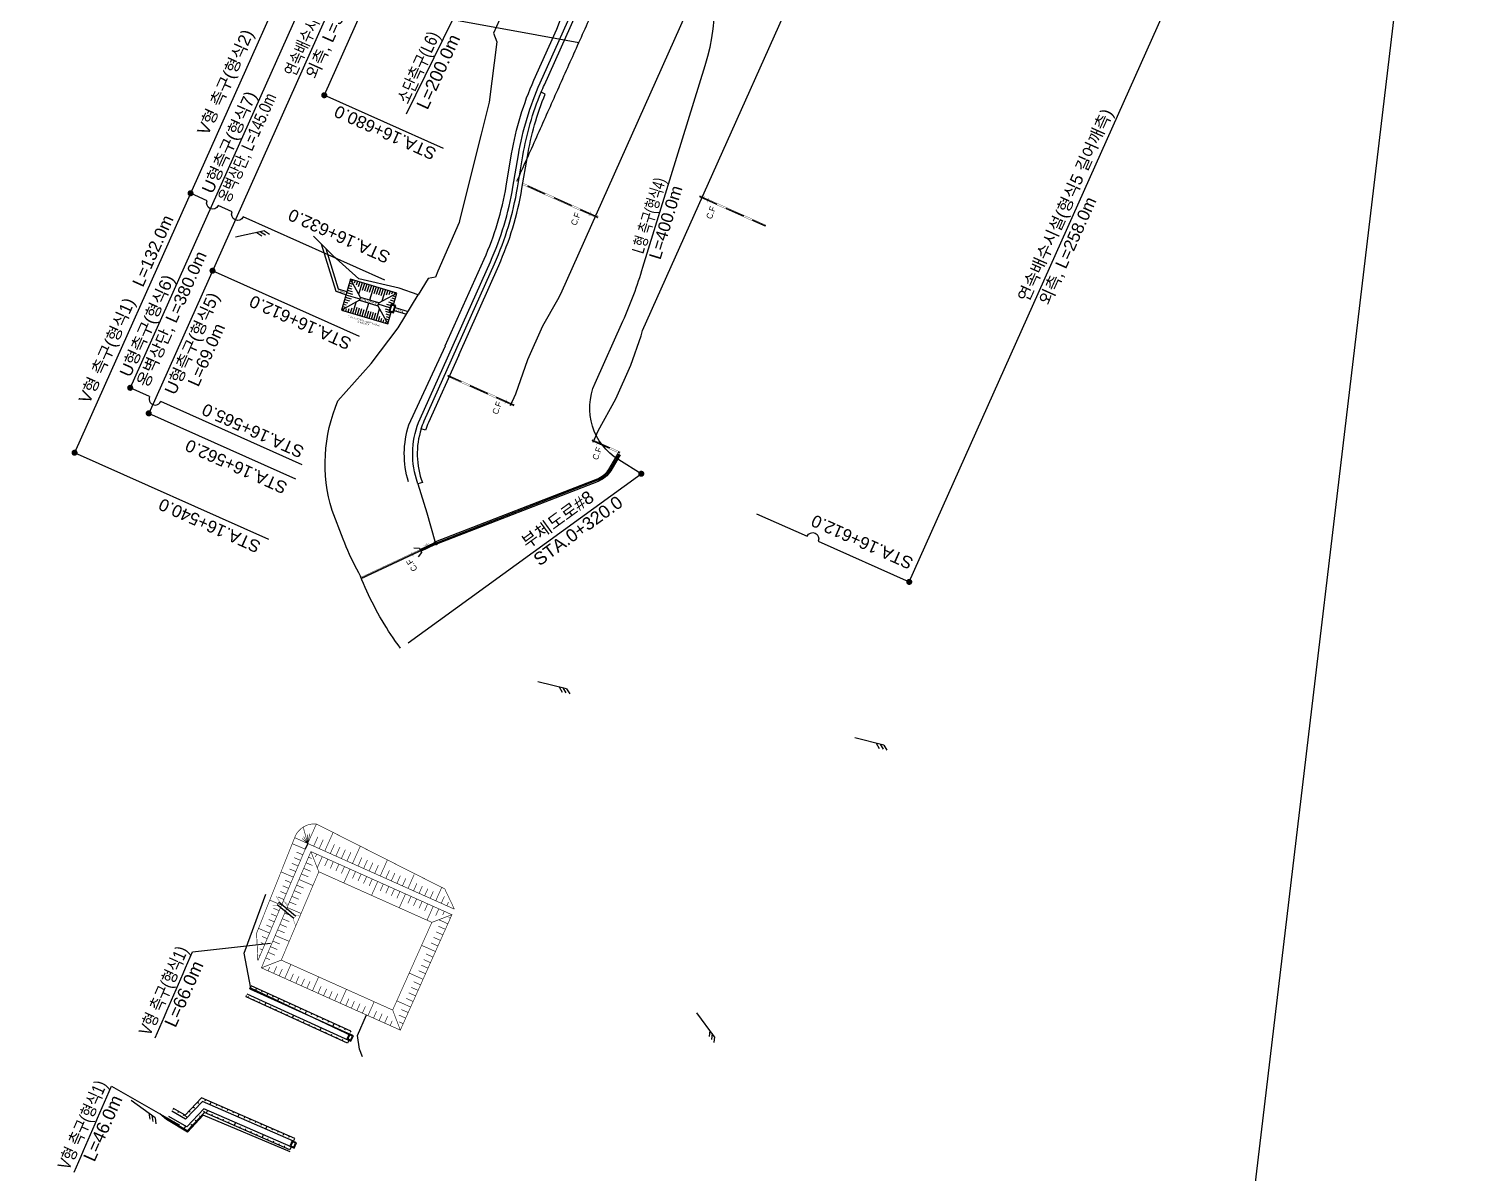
# Model space of a CAD drawing. Header units: millimetres. Extents: x 219390 to 221240, y 444648 to 450301.
# Drawn here: x 220762.2 to 221240.3, y 449532 to 449908.4 of the extents above; entities that cross this region are included whole.
import ezdxf
from ezdxf.enums import TextEntityAlignment as Align

# ---------------------------------------------------------------- set-up
doc = ezdxf.new("R2010")
doc.units = ezdxf.units.MM
for name, pattern in [('CENTER', [50.8, 31.75, -6.35, 6.35, -6.35]), ('CONT', [0]), ('HIDDEN', [9.525, 6.35, -3.175])]:
    doc.linetypes.add(name, pattern=pattern)
for name, color, linetype in [('##배수계획', 5, 'Continuous'), ('##배수계획_부체도로집수정(D600)', 3, 'Continuous'), ('0.CC-DIMT 부체도로', 4, 'Continuous'), ('0.CC_DIML 부체도로', 1, 'Continuous'), ('[도면]U형 V형 측구', 4, 'Continuous'), ('[도면]노면측구', 5, 'Continuous'), ('[도면]배수구조물도수로+방수거+집수거', 30, 'Continuous'), ('[도면]선배수집수정', 4, 'Continuous'), ('[도면]소단측구', 5, 'Continuous'), ('[도면]연속배수시설', 152, 'Continuous'), ('[도면]종배수관', 30, 'Continuous'), ('CC-DIML_본선', 1, 'CONT'), ('CC-DIMT_본선', 3, 'CONT'), ('CD-DRAN-PIPC', 4, 'Continuous'), ('CD-DRAN-WALL', 4, 'Continuous'), ('CD-MISC-초기우수처리시설', 84, 'Continuous'), ('cen', 1, 'Continuous'), ('CZ-LINE', 3, 'Continuous'), ('저류지', 84, 'Continuous'), ('제목', 7, 'Continuous')]:
    doc.layers.add(name, color=color, linetype=linetype)
doc.styles.add('Han_Romanstyle', font='Dotum.TTF')
doc.styles.get("Standard").update_dxf_attribs({"font": 'arial.ttf'})
doc.styles.add('돋움', font='Dotum.TTF')
doc.linetypes.add('E-WFLOW04', pattern='A,1.5,[32,kscals.shx,S=0.1,R=0,X=0,Y=0],0', length=1.5)
doc.linetypes.add('H-DICHL04', pattern='A,0.9,0,[32,KSCALS.SHX,S=0.1,R=0,X=0,Y=0],-0.333333,0,["L4",Standard,S=0.2,R=0,X=0,Y=-0.1],-0.416667', length=1.65)
doc.linetypes.add('H-DICHL06', pattern='A,0.9,[32,kscals.shx,S=0.1,R=0,X=0,Y=0],-0.333333,["L6",Standard,S=0.2,R=0,X=0,Y=-0.1],-0.416667', length=1.65)
doc.linetypes.add('H-DICHS05', pattern='A,0.9,[32,kosdic.shx,S=0.1,R=0,X=0,Y=0],-0.35,["S5",Standard,S=0.2,R=0,X=0,Y=-0.1],-0.441746', length=1)
doc.linetypes.add('H-DICHU05R', pattern='A,0.9,[32,kscals.shx,S=0.1,R=0,X=0,Y=0],-0.666667,["U5",Standard,S=0.2,R=180,X=0,Y=0.1],-0.083333', length=1.65)
doc.linetypes.add('H-DICHU06', pattern='A,0.9,[32,kscals.shx,S=0.1,R=0,X=0,Y=0],-0.333333,["U6",Standard,S=0.2,R=0,X=0,Y=-0.1],-0.416667', length=1.65)
doc.linetypes.add('H-DICHU06R', pattern='A,0.9,[32,kscals.shx,S=0.1,R=0,X=0,Y=0],-0.666667,["U6",Standard,S=0.2,R=180,X=0,Y=0.1],-0.083333', length=1.65)
doc.linetypes.add('H-DICHU07', pattern='A,0.9,[32,kscals.shx,S=0.1,R=0,X=0,Y=0],-0.333333,["U7",Standard,S=0.2,R=0,X=0,Y=-0.1],-0.416667', length=1.65)
doc.linetypes.add('H-DICHV01', pattern='A,0.9,[32,kscals.shx,S=0.1,R=360,X=0,Y=0],-0.333333,["V1",Standard,S=0.2,R=360,X=0,Y=-0.1],-0.416667', length=1.65)
doc.linetypes.add('H-DICHV02', pattern='A,0.9,[32,kscals.shx,S=0.1,R=0,X=0,Y=0],-0.3,["V2",Standard,S=0.2,R=0,X=0,Y=-0.1],-0.45', length=1.65)
doc.linetypes.add('H-DICHV02R', pattern='A,0.9,0,[32,KSCALS.SHX,S=0.1,R=360,X=0,Y=0],-0.7,0,["V2",Standard,S=0.2,R=180,X=0,Y=0.1],-0.05', length=1.65)

# ---------------------------------------------------------------- blocks, each defined once
blk = doc.blocks.new('A$C31C57068')
at = {"layer": '[도면]소단측구', "color": 4, "ltscale": 8}
blk.add_line((-0.661, -0.16), (0.813, 0.254), dxfattribs=at)
at = {"layer": '[도면]소단측구', "color": 4, "ltscale": 8, "flags": 128}
for points in [[(-0.469, -0.106), (-0.735, 0.044)], [(-0.276, -0.051), (-0.542, 0.098)], [(-0.661, -0.16), (-0.927, -0.01)]]:
    blk.add_lwpolyline(points, dxfattribs=at)
at = {"layer": '[도면]소단측구', "color": 4, "ltscale": 8}
blk.add_solid([(0.813, 0.254), (0.12, 0.06), (0.071, 0.233), (0.813, 0.254)], dxfattribs=at)
blk = doc.blocks.new('A$C4E153952')
at = {"layer": 'CD-DRAN-PIPC', "color": 5, "ltscale": 5, "elevation": -402}
for points in [[(-16.03, -4.26), (-21.59, 0.37)], [(-16.67, -5.03), (-22.09, -0.52)]]:
    blk.add_lwpolyline(points, dxfattribs=at)
at = {"layer": 'CD-DRAN-WALL', "color": 5, "ltscale": 5, "const_width": 0.1, "elevation": -402}
for points in [[(-23.62, -0.72), (-22.19, -0.7), (-21.44, 0.65), (-22.44, 2.3)], [(-15.92, -7.71), (-16.84, -5.24), (-15.85, -4.05), (-14.42, -4.3)]]:
    blk.add_lwpolyline(points, dxfattribs=at)
at = {"layer": '저류지'}
blk.add_line((-12.07, 19.63), (-12.89, 17.8), dxfattribs=at)
at = {"layer": '저류지', "const_width": 0.2, "flags": 128}
blk.add_lwpolyline([(-9.21, 26.04, 0.341232), (-16.36, 21.55)], format="xyb", dxfattribs=at)
for points in [[(-12.07, 19.63), (-13.55, 25.01)], [(-12.07, 19.63), (-9.21, 26.04)], [(36.19, -1.99), (33, 4.68), (-9.21, 26.04)], [(-12.07, 19.63), (-28.47, -18.96)], [(-17.15, 19.57), (-12.87, 17.75)], [(-12.07, 19.63), (-16.36, 21.55)], [(-12.07, 19.63), (-13.88, 21.27)], [(-12.07, 19.63), (-13.4, 21.85)], [(-12.07, 19.63), (-12.13, 22.65)], [(-12.07, 19.63), (-11.4, 22.82)], [(36.19, -1.99), (-12.07, 19.63)], [(-10.11, 18.75), (-8.76, 21.78)], [(-8.29, 17.94), (-6.95, 20.92)], [(-6.46, 17.12), (-3.71, 23.25)], [(-4.64, 16.3), (-3.28, 19.33)], [(-12.96, 17.54), (-28.47, -18.96)], [(-16.53, 14.96), (-14.43, 14.07)], [(-15.75, 16.81), (-13.65, 15.91)], [(-11.81, 15.13), (-10.73, 14.67)], [(-8.42, 10.32), (-11.03, 16.97)], [(-9.11, 16.11), (-9.54, 15.14)], [(-7.28, 15.29), (-8.93, 11.61)], [(-8.29, 17.94), (-7.85, 18.91)], [(-5.45, 14.47), (-6.48, 12.19)], [(-2.81, 15.48), (-1.47, 18.47)], [(-0.99, 14.66), (0.33, 17.61)], [(0.84, 13.85), (2.14, 16.76)], [(2.66, 13.03), (5.22, 18.73)], [(4.49, 12.21), (5.76, 15.04)], [(-20.85, 10.28), (-16.78, 8.55)], [(-18.05, 11.26), (-16, 10.39)], [(-17.29, 13.11), (-15.22, 12.23)], [(-14.16, 9.61), (-11.86, 8.63)], [(-13.38, 11.45), (-11.08, 10.47)], [(-12.59, 13.29), (-10.5, 12.4)], [(-3.63, 13.66), (-4.65, 11.38)], [(-1.8, 12.84), (-2.83, 10.56)], [(0.02, 12.02), (-1, 9.74)], [(1.85, 11.2), (-0.2, 6.64)], [(3.67, 10.39), (2.65, 8.1)], [(5.5, 9.57), (4.47, 7.29)], [(6.31, 11.39), (7.57, 14.19)], [(8.14, 10.58), (9.37, 13.33)], [(9.96, 9.76), (11.18, 12.47)], [(11.79, 8.94), (14.15, 14.22)], [(13.62, 8.12), (14.8, 10.76)], [(15.44, 7.31), (16.6, 9.9)], [(-20.34, 5.72), (-18.35, 4.87)], [(-20.34, 5.72), (-18.35, 4.87)], [(-19.58, 7.57), (-17.56, 6.71)], [(-15.72, 5.93), (-13.42, 4.95)], [(-14.94, 7.77), (-10.34, 5.81)], [(7.32, 8.75), (6.3, 6.47)], [(9.15, 7.93), (8.13, 5.65)], [(10.97, 7.12), (8.93, 2.55)], [(12.8, 6.3), (11.78, 4.02)], [(14.62, 5.48), (13.6, 3.2)], [(17.27, 6.49), (18.41, 9.04)], [(19.09, 5.67), (20.22, 8.19)], [(20.92, 4.85), (22.96, 9.42)], [(22.74, 4.04), (23.83, 6.47)], [(24.57, 3.22), (25.64, 5.62)], [(26.39, 2.4), (27.45, 4.76)], [(30.04, 0.76), (32.09, 5.33)], [(-24.55, 0.99), (-20.69, -0.65)], [(-21.86, 2.02), (-19.91, 1.19)], [(-21.1, 3.87), (-19.13, 3.03)], [(-18.07, 0.41), (-15.77, -0.57)], [(-17.29, 2.25), (-14.99, 1.27)], [(-16.51, 4.09), (-14.2, 3.11)], [(16.45, 4.66), (15.43, 2.38)], [(18.27, 3.85), (17.25, 1.56)], [(20.1, 3.03), (18.05, -1.54)], [(21.92, 2.21), (20.9, -0.07)], [(23.75, 1.39), (22.73, -0.89)], [(25.57, 0.57), (24.55, -1.71)], [(28.22, 1.58), (29.24, 3.86)], [(31.87, -0.05), (32.89, 2.23)], [(33.69, -0.87), (34.25, 0.37)], [(-24.14, -3.53), (-22.26, -4.33)], [(-23.38, -1.68), (-21.47, -2.49)], [(-19.63, -3.28), (-17.33, -4.25)], [(-18.85, -1.43), (-14.25, -3.39)], [(27.4, -0.24), (26.38, -2.52)], [(29.22, -1.06), (27.18, -5.62)], [(35.37, -3.81), (28.77, -6.33)], [(31.05, -1.88), (30.03, -4.16)], [(32.88, -2.7), (32.32, -3.93)], [(34.85, -4.97), (34.27, -4.71)], [(-28.18, -8.34), (-24.6, -9.86)], [(-25.66, -7.23), (-23.82, -8.02)], [(-24.9, -5.38), (-23.04, -6.17)], [(-21.98, -8.8), (-19.68, -9.78)], [(-21.2, -6.96), (-18.9, -7.93)], [(-20.42, -5.12), (-18.12, -6.09)], [(32.41, -10.45), (30.12, -9.43)], [(33.22, -8.62), (30.94, -7.6)], [(34.04, -6.8), (31.05, -5.46)], [(-27.47, -12.98), (-26.17, -13.54)], [(-27.14, -10.95), (-25.39, -11.7)], [(-24.33, -14.32), (-22.03, -15.3)], [(-23.55, -12.48), (-21.24, -13.46)], [(-22.76, -10.64), (-18.16, -12.59)], [(29.96, -15.93), (25.39, -13.89)], [(30.77, -14.1), (28.49, -13.08)], [(31.59, -12.27), (29.31, -11.25)], [(-28.15, -17.04), (-27.73, -17.22)], [(-27.81, -15.01), (-26.95, -15.38)], [(-20.78, -18.75), (-27.3, -21.31)], [(-25.89, -18), (-24.49, -18.6)], [(-25.11, -16.16), (-22.81, -17.14)], [(28.33, -19.58), (26.04, -18.56)], [(29.14, -17.75), (26.86, -16.73)], [(-25.11, -22.29), (-24.54, -21.02)], [(-23.28, -23.11), (-22.26, -20.83)], [(-21.46, -23.93), (-20.43, -21.65)], [(-19.63, -24.75), (-17.59, -20.18)], [(-17.81, -25.56), (-16.78, -23.28)], [(25.88, -25.06), (21.31, -23.02)], [(26.69, -23.23), (24.41, -22.21)], [(27.51, -21.4), (25.23, -20.38)], [(-15.98, -26.38), (-14.96, -24.1)], [(-14.16, -27.2), (-13.13, -24.92)], [(-12.33, -28.02), (-11.31, -25.74)], [(-10.5, -28.83), (-8.46, -24.27)], [(-8.68, -29.65), (-7.66, -27.37)], [(-6.85, -30.47), (-5.83, -28.19)], [(-1.38, -32.92), (0.67, -28.36)], [(24.25, -28.71), (21.96, -27.69)], [(25.06, -26.88), (22.78, -25.86)], [(-5.03, -31.29), (-4.01, -29.01)], [(-3.2, -32.11), (-2.18, -29.82)], [(0.45, -33.74), (1.47, -31.46)], [(2.27, -34.56), (3.29, -32.28)], [(4.1, -35.38), (5.12, -33.09)], [(7.75, -37.01), (9.79, -32.45)], [(21.8, -34.19), (17.23, -32.15)], [(22.62, -32.36), (20.33, -31.34)], [(23.43, -30.53), (21.15, -29.51)], [(5.92, -36.19), (6.94, -33.91)], [(9.57, -37.83), (10.59, -35.55)], [(11.4, -38.65), (12.42, -36.37)], [(13.22, -39.46), (14.25, -37.18)], [(18.4, -41.79), (15.88, -35.18)], [(20.17, -37.84), (17.88, -36.82)], [(20.98, -36.01), (18.7, -34.99)], [(15.05, -40.28), (15.74, -38.74)], [(19.35, -39.66), (18.02, -39.07)]]:
    blk.add_lwpolyline(points, dxfattribs=at)
at = {"layer": '저류지'}
blk.add_lwpolyline([(-16.36, 21.55, 0.2, 0.2, 0), (-28.88, -9.89, 0.2, 0.2, 0), (-28.47, -18.96, 0, 0, 0)], format="xyseb", dxfattribs=at)
at = {"layer": '저류지', "const_width": 0.2, "flags": 128}
for points in [[(-11.03, 16.97), (-27.3, -21.31), (18.4, -41.79), (35.37, -3.81)], [(-8.42, 10.32), (-20.78, -18.75), (15.88, -35.18), (28.77, -6.33)]]:
    blk.add_lwpolyline(points, close=True, dxfattribs=at)
blk = doc.blocks.new('A$C152A7CF6')
at = {"layer": 'CD-MISC-초기우수처리시설'}
for p, q in [((-4.8, 5.3), (-4.48, 5.3)), ((-4.05, 5.8), (-4.05, 5.3)), ((-3.25, 5.8), (-3.25, 4.9)), ((-2.45, 5.8), (-2.45, 4.5)), ((-1.65, 5.8), (-1.65, 4.1)), ((-0.85, 5.8), (-0.85, 1.85)), ((-0.05, 5.8), (-0.05, 3.4)), ((0.75, 5.8), (0.75, 3.4)), ((1.55, 5.8), (1.55, 3.4)), ((2.35, 5.8), (2.35, 3.4)), ((3.15, 5.8), (3.15, 1)), ((3.95, 5.8), (3.95, 3.4)), ((4.75, 5.8), (4.75, 3.4)), ((5.55, 5.8), (5.55, 3.4)), ((6.35, 5.8), (6.35, 3.4)), ((7.15, 5.8), (7.15, 1.85)), ((7.95, 5.8), (7.95, 4.1)), ((8.75, 5.8), (8.75, 4.5)), ((9.55, 5.8), (9.55, 4.9)), ((10.35, 5.8), (10.35, 5.3)), ((11.1, 5.3), (10.78, 5.3)), ((-4.8, 4.5), (-3.5, 4.5)), ((-4.8, 3.7), (-3.78, 3.7)), ((-4.8, 2.9), (-3.44, 2.9)), ((-4.8, 2.1), (-3.09, 2.1)), ((-4, 1.3), (-2.75, 1.3)), ((-4, 0.5), (0, 0.5)), ((3.15, -4.8), (3.15, 0)), ((11.1, 0.5), (6.3, 0.5)), ((11.1, 1.3), (9.05, 1.3)), ((11.1, 2.1), (9.39, 2.1)), ((11.1, 2.9), (9.74, 2.9)), ((11.1, 4.5), (9.8, 4.5)), ((11.1, 3.7), (10.08, 3.7)), ((-4.8, -1.1), (-3.09, -1.1)), ((-4.8, -1.9), (-3.44, -1.9)), ((-4.8, -2.7), (-3.78, -2.7)), ((-4.8, -3.5), (-3.5, -3.5)), ((-4.8, -4.3), (-4.48, -4.3)), ((-4.05, -4.8), (-4.05, -4.3)), ((-4, -0.3), (-2.75, -0.3)), ((-3.25, -4.8), (-3.25, -3.9)), ((-2.45, -4.8), (-2.45, -3.5)), ((-1.65, -4.8), (-1.65, -3.1)), ((-0.85, -4.8), (-0.85, -0.85)), ((-0.05, -4.8), (-0.05, -2.4)), ((0.75, -4.8), (0.75, -2.4)), ((1.55, -4.8), (1.55, -2.4)), ((2.35, -4.8), (2.35, -2.4)), ((3.95, -4.8), (3.95, -2.4)), ((4.75, -4.8), (4.75, -2.4)), ((5.55, -4.8), (5.55, -2.4)), ((6.35, -4.8), (6.35, -2.4)), ((7.15, -4.8), (7.15, -0.85)), ((7.95, -4.8), (7.95, -3.1)), ((8.75, -4.8), (8.75, -3.5)), ((11.1, -0.3), (9.05, -0.3)), ((11.1, -1.1), (9.39, -1.1)), ((9.55, -4.8), (9.55, -3.9)), ((11.1, -1.9), (9.74, -1.9)), ((11.1, -3.5), (9.8, -3.5)), ((11.1, -2.7), (10.08, -2.7)), ((10.35, -4.8), (10.35, -4.3)), ((11.1, -4.3), (10.78, -4.3))]:
    blk.add_line(p, q, dxfattribs=at)
for points in [[(-4.8, 5.8), (-4.8, 1.75)], [(-4.8, -0.75), (-4.8, -4.8), (11.1, -4.8), (11.1, 5.8), (-4.8, 5.8)], [(0, 1), (-4.8, 5.8)], [(6.3, 1), (11.1, 5.8)], [(-5.35, 1.5), (-5.35, -0.5), (-4.25, -0.5), (-4.25, 1.5), (-5.35, 1.5)], [(0, 0), (-4.8, -4.8)], [(6.3, 0), (11.1, -4.8)]]:
    blk.add_lwpolyline(points, dxfattribs=at)
for points in [[(-5.6, 1.75), (-5.6, -0.75), (-4, -0.75), (-4, 1.75)], [(0, 1), (0, 0), (6.3, 0), (6.3, 1)]]:
    blk.add_lwpolyline(points, close=True, dxfattribs=at)
at = {"layer": 'CD-MISC-초기우수처리시설', "style": '돋움'}
blk.add_text('소규모저류지', height=0.7, dxfattribs=at).set_placement((3.15, 0.5), align=Align.MIDDLE_CENTER)
at = {"layer": '제목', "color": 1, "style": '돋움'}
for s, p in [('(유역면적 8,000 B:10.6 L:15.9, H1.6)', (2.97, 6.85)), ('소규모저류지', (2.97, 7.62))]:
    blk.add_text(s, height=0.5, dxfattribs=at).set_placement(p, align=Align.CENTER)
blk = doc.blocks.new('##배수계획_부체도로집수정(D600)')
at = {"layer": '##배수계획_부체도로집수정(D600)', "color": 3, "const_width": 0.02}
blk.add_lwpolyline([(-0.7, 0), (-0.7, 0.7), (0.7, 0.7), (0.7, 0)], close=True, dxfattribs=at)
at = {"layer": '##배수계획_부체도로집수정(D600)', "color": 3}
blk.add_lwpolyline([(-0.5, 0.2), (-0.5, 0.5), (0.5, 0.5), (0.5, 0.2)], close=True, dxfattribs=at)
at = {"layer": '##배수계획_부체도로집수정(D600)'}
blk.add_lwpolyline([(-0.5, 0.5), (0.5, 0.2)], dxfattribs=at)
at = {"layer": '##배수계획_부체도로집수정(D600)', "linetype": 'ByBlock', "style": '돋움', "width": 0.8}
blk.add_text('부체도로', height=0.2, rotation=0, dxfattribs=at).set_placement((0, 0.35), align=Align.MIDDLE_CENTER)

msp = doc.modelspace()

# ---------------------------------------------------------------- linework, layer by layer
at = {"layer": '##배수계획', "color": 0, "linetype": 'CENTER', "ltscale": 2, "flags": 128}
msp.add_lwpolyline([(220871.42, 449727.78), (220895.74, 449739.2)], dxfattribs=at)
at = {"layer": '0.CC_DIML 부체도로', "color": 171, "flags": 128}
msp.add_lwpolyline([(220963.53, 449762.12), (220956.12, 449766.66, -0.376663), (220948.32, 449791.87), (220957.48, 449812.37, 0.031646), (220964.08, 449830.08), (220984.54, 449896.47, 0.33727), (220953.44, 449981.19, -0.100026), (220924.95, 450008.71, 0.005305), (220921.89, 450013.04, 0.012002), (220919.18, 450016.36)], format="xyb", dxfattribs=at)
msp.add_lwpolyline([(220886.89, 449706.51), (220963.53, 449762.12)], dxfattribs=at)
at = {"layer": '0.CC_DIML 부체도로', "color": 171}
msp.add_lwpolyline([(220964.01, 449762.25, 1, 1, -1), (220963.05, 449761.99, 1, 1, -1)], format="xyseb", close=True, dxfattribs=at)
at = {"layer": '[도면]U형 V형 측구', "color": 4, "linetype": 'H-DICHU06', "ltscale": 10, "flags": 128}
for points in [[(220890.06, 449758.75), (220889.58, 449760.32, -0.181665), (220890.78, 449780.15), (220913.88, 449831.85, 0.063356), (220921.32, 449856.43), (220923.1, 449867.02, -0.063356), (220930.28, 449890.76), (220956.66, 449949.79)], [(220891.13, 449776.87, -0.026716), (220892.15, 449779.54), (220915.25, 449831.23, 0.063356), (220922.8, 449856.18), (220924.58, 449866.77, -0.056295), (220930.58, 449887.64, -0.056295)]]:
    msp.add_lwpolyline(points, format="xyb", dxfattribs=at)
at = {"layer": '[도면]U형 V형 측구', "color": 4, "linetype": 'H-DICHU07', "ltscale": 10, "flags": 128}
msp.add_lwpolyline([(220903.47, 449801.18), (220916.62, 449830.62, 0.063356), (220924.27, 449855.93), (220926.06, 449866.52, -0.056222), (220931.95, 449887.04), (220930.58, 449887.64, -0.007035), (220931.65, 449890.14), (220950.84, 449933.08)], format="xyb", dxfattribs=at)
at = {"layer": '[도면]U형 V형 측구', "color": 4, "linetype": 'H-DICHV02R', "ltscale": 10, "flags": 128}
msp.add_lwpolyline([(220928.69, 449921.16), (220925.18, 449916.52), (220917.86, 449913.72), (220914.9, 449907.11), (220916, 449904.24), (220913.5, 449884.36), (220910.84, 449873.82), (220903.86, 449845.92), (220903.58, 449844.79), (220896.56, 449828.76), (220895.86, 449826.79), (220893.41, 449826.32), (220890.12, 449820.97)], dxfattribs=at)
at = {"layer": '[도면]U형 V형 측구', "color": 6, "linetype": 'H-DICHV02', "ltscale": 10, "flags": 128}
msp.add_lwpolyline([(220890.12, 449820.97), (220883.86, 449823.22), (220870.6, 449826.27), (220862.06, 449833.93), (220855.73, 449840.29)], dxfattribs=at)
at = {"layer": '[도면]U형 V형 측구', "color": 4, "linetype": 'H-DICHV01', "ltscale": 10, "flags": 128}
msp.add_lwpolyline([(220861.82, 449750.06, -0.176225), (220863.76, 449786.16), (220874.69, 449798.37), (220883.55, 449810.08), (220890.12, 449820.97)], format="xyb", dxfattribs=at)
at = {"layer": '[도면]U형 V형 측구', "color": 4, "linetype": 'H-DICHU06R', "ltscale": 10, "flags": 128}
msp.add_lwpolyline([(220903.47, 449801.18), (220893.52, 449778.93, 0.026717), (220892.56, 449776.41), (220891.13, 449776.87, 0.169947), (220891.54, 449759.21), (220890.06, 449758.75), (220892.99, 449749.22), (220895.58, 449739.89)], format="xyb", dxfattribs=at)
at = {"layer": '[도면]U형 V형 측구', "color": 4}
for points in [[(220955.86, 449768.8), (220952.77, 449763.56, -0.167994), (220948.99, 449760.35), (220895.85, 449739.68)], [(220956.58, 449768.37), (220953.49, 449763.13, -0.167994), (220949.29, 449759.57), (220896.21, 449738.91)]]:
    msp.add_lwpolyline(points, format="xyb", dxfattribs=at)
at = {"layer": '[도면]U형 V형 측구', "color": 4, "linetype": 'H-DICHU05R', "ltscale": 8, "flags": 128}
msp.add_lwpolyline([(220956.22, 449768.58), (220953.13, 449763.35, -0.167994), (220949.14, 449759.96), (220896.03, 449739.29)], format="xyb", dxfattribs=at)
at = {"layer": '[도면]U형 V형 측구', "color": 4, "linetype": 'H-DICHV01', "ltscale": 10, "flags": 128}
for points in [[(220884.37, 449704.68), (220883.51, 449705.85), (220882.71, 449706.97), (220881.93, 449708.09), (220881.16, 449709.23), (220880.41, 449710.37), (220879.68, 449711.52), (220878.96, 449712.68), (220878.26, 449713.85), (220877.58, 449715.03), (220876.91, 449716.22), (220876.26, 449717.41), (220875.62, 449718.62), (220875, 449719.83), (220874.4, 449721.04), (220873.82, 449722.27), (220873.25, 449723.5), (220872.7, 449724.73), (220872.16, 449725.98), (220871.64, 449727.23), (220871.18, 449728.39), (220870.58, 449729.49), (220869.95, 449730.69), (220869.33, 449731.89), (220868.73, 449733.11), (220868.14, 449734.33), (220867.57, 449735.57), (220867.02, 449736.81), (220866.48, 449738.06), (220865.96, 449739.32), (220865.46, 449740.58), (220865.44, 449740.63), (220861.82, 449750.06)], [(220847.99, 449538.96), (220819.4, 449551.11), (220814.24, 449545.49), (220807.41, 449549.65), (220805.15, 449551.54)]]:
    msp.add_lwpolyline(points, dxfattribs=at)
at = {"layer": '[도면]U형 V형 측구', "color": 6, "linetype": 'H-DICHV01', "ltscale": 9, "flags": 128}
msp.add_lwpolyline([(220868.48, 449577.1), (220835.11, 449592.84), (220832.91, 449604.37), (220840.03, 449623.8)], dxfattribs=at)
at = {"layer": '[도면]U형 V형 측구', "color": 6, "linetype": 'H-DICHV01', "ltscale": 8, "flags": 128}
msp.add_lwpolyline([(220871.78, 449570.29), (220870.86, 449572.73), (220870.13, 449577.31), (220873.14, 449584.03)], dxfattribs=at)
at = {"layer": '[도면]노면측구', "color": 4, "linetype": 'H-DICHL04', "ltscale": 10, "flags": 128}
for points in [[(220899.06, 449804.2), (220911.83, 449832.76, 0.063356), (220919.1, 449856.8), (220920.88, 449867.39, -0.063356), (220928.23, 449891.67), (220935.71, 449908.41, 0.405692), (220923.98, 449940.47), (220913.72, 449945.42), (220905.38, 449952.03, -0.106708), (220892.73, 449966.1, 0.026347), (220881.34, 449983.79, 0.108863), (220876.91, 449987.75, -0.325429), (220868.71, 450005.22)], [(220886.96, 449759.48, -0.154941), (220887.1, 449778.24), (220899.09, 449804.26)]]:
    msp.add_lwpolyline(points, format="xyb", dxfattribs=at)
at = {"layer": '[도면]노면측구', "color": 4, "linetype": 'H-DICHL06', "ltscale": 9, "flags": 128}
msp.add_lwpolyline([(220922.6, 449858.35), (220922.6, 449858.35), (220923.01, 449859.26), (220923.42, 449860.17), (220923.83, 449861.09), (220924.23, 449862), (220924.64, 449862.91), (220925.05, 449863.82), (220925.46, 449864.74), (220925.87, 449865.65), (220926.27, 449866.56), (220926.68, 449867.48), (220927.09, 449868.39), (220927.5, 449869.3), (220927.91, 449870.22), (220928.31, 449871.13), (220928.72, 449872.04), (220929.13, 449872.95), (220929.54, 449873.87), (220929.95, 449874.78), (220930.35, 449875.69), (220930.76, 449876.61), (220931.17, 449877.52), (220931.58, 449878.43), (220931.99, 449879.35), (220932.39, 449880.26), (220932.8, 449881.17), (220933.21, 449882.08), (220933.62, 449883), (220934.03, 449883.91), (220934.43, 449884.82), (220934.84, 449885.74), (220935.25, 449886.65), (220935.66, 449887.56), (220936.07, 449888.48), (220936.47, 449889.39), (220936.88, 449890.3), (220937.29, 449891.21), (220937.7, 449892.13), (220938.1, 449893.04), (220938.51, 449893.95), (220938.92, 449894.87), (220939.33, 449895.78), (220939.74, 449896.69), (220940.14, 449897.61), (220940.55, 449898.52), (220940.96, 449899.43), (220941.37, 449900.34), (220941.78, 449901.26), (220942.18, 449902.17), (220942.59, 449903.08), (220943, 449904), (220943.41, 449904.91), (220943.82, 449905.82), (220944.22, 449906.74), (220944.63, 449907.65), (220945.04, 449908.56), (220945.45, 449909.47), (220945.86, 449910.39), (220946.26, 449911.3), (220946.67, 449912.21), (220947.08, 449913.13), (220947.49, 449914.04), (220947.9, 449914.95), (220948.3, 449915.87), (220948.71, 449916.78), (220949.12, 449917.69), (220949.53, 449918.6), (220949.94, 449919.52), (220950.34, 449920.43), (220950.75, 449921.34), (220951.16, 449922.26), (220951.57, 449923.17), (220951.98, 449924.08), (220952.38, 449925), (220952.79, 449925.91), (220953.2, 449926.82), (220953.61, 449927.73), (220954.02, 449928.65), (220954.42, 449929.56), (220954.83, 449930.47), (220955.24, 449931.39), (220955.65, 449932.3), (220956.05, 449933.21), (220956.46, 449934.13), (220956.87, 449935.04), (220957.28, 449935.95), (220957.69, 449936.86), (220958.09, 449937.78), (220958.5, 449938.69), (220958.91, 449939.6), (220959.32, 449940.52), (220959.73, 449941.43), (220960.13, 449942.34), (220960.54, 449943.26), (220960.95, 449944.17), (220961.36, 449945.08), (220961.77, 449945.99), (220962.17, 449946.91), (220962.58, 449947.82), (220962.99, 449948.73), (220963.4, 449949.66), (220963.83, 449950.58), (220964.25, 449951.49), (220964.67, 449952.39), (220965.09, 449953.3), (220965.51, 449954.21), (220965.92, 449955.12), (220966.34, 449956.02), (220966.76, 449956.93), (220967.18, 449957.84), (220967.6, 449958.75), (220968.02, 449959.66), (220968.44, 449960.56), (220968.86, 449961.47), (220969.28, 449962.38), (220969.7, 449963.29), (220970.12, 449964.2), (220970.54, 449965.1), (220971.78, 449967.81)], dxfattribs=at)
at = {"layer": '[도면]배수구조물도수로+방수거+집수거', "color": 4, "const_width": 0.1}
for points in [[(220949.25, 449846.17), (220924.49, 449857.23)], [(220949.45, 449846.62), (220924.58, 449857.74)], [(220982.52, 449853.21), (221004.21, 449843.51)], [(220982.72, 449853.66), (221004.56, 449843.9)], [(220985.14, 449851.49), (220985.74, 449852.87)], [(220946.27, 449846.95), (220946.87, 449848.33)], [(220871.31, 449728.06), (220890.77, 449737.19)], [(220871.53, 449727.5), (220891.02, 449736.65)], [(220888.51, 449734.97), (220887.79, 449736.29)]]:
    msp.add_lwpolyline(points, dxfattribs=at)
at = {"layer": '[도면]배수구조물도수로+방수거+집수거', "color": 4, "linetype": 'HIDDEN'}
for points in [[(220949.35, 449846.39), (220924.54, 449857.48)], [(220982.62, 449853.43), (221004.39, 449843.71)]]:
    msp.add_lwpolyline(points, dxfattribs=at)
at = {"layer": '[도면]배수구조물도수로+방수거+집수거', "color": 4, "const_width": 0.1, "elevation": -0.01}
for points in [[(220921.63, 449784.36), (220899.84, 449794.09)], [(220921.84, 449784.81), (220899.95, 449794.59)], [(220918.65, 449785.14), (220919.25, 449786.52)], [(220947.15, 449772.95), (220956.37, 449768.83)], [(220947.35, 449773.41), (220956.63, 449769.27)], [(220948.83, 449771.65), (220949.44, 449773.03)]]:
    msp.add_lwpolyline(points, dxfattribs=at)
at = {"layer": '[도면]배수구조물도수로+방수거+집수거', "color": 4, "linetype": 'HIDDEN', "elevation": -0.01}
for points in [[(220921.73, 449784.58), (220899.89, 449794.34)], [(220947.25, 449773.18), (220956.5, 449769.05)]]:
    msp.add_lwpolyline(points, dxfattribs=at)
at = {"layer": '[도면]연속배수시설', "color": 4, "linetype": 'H-DICHS05', "ltscale": 10}
for points in [[(220920.54, 449784.6), (220922.22, 449788.37), (220926.2, 449799.73), (220931.14, 449810.77), (220936.05, 449819.48), (220937.03, 449821.28), (221013.71, 449992.88)], [(220947.65, 449772.49), (220949.34, 449776.25), (220955.15, 449786.8), (220960.08, 449797.84), (220963.48, 449807.54), (220963.97, 449809.24), (221036.57, 449971.72)]]:
    msp.add_lwpolyline(points, dxfattribs=at)
at = {"layer": '[도면]종배수관', "color": 4}
for points in [[(220888.76, 449737.77), (220890.57, 449737.62), (220891.22, 449736.22), (220890.18, 449734.74)], [(220890.77, 449737.19), (220895.61, 449739.47)], [(220891.02, 449736.65), (220895.87, 449738.93)]]:
    msp.add_lwpolyline(points, dxfattribs=at)
at = {"layer": 'CC-DIML_본선'}
for p, q in [((220870.88, 449807.31, -0.01), (220822.49, 449828.93)), ((220801.81, 449787.54), (220795.42, 449790.4)), ((220852.02, 449765.1), (220805.46, 449785.91)), ((220849.9, 449760.36), (220801.51, 449781.98)), ((220841.02, 449740.48), (220777.11, 449769.04)), ((221001.44, 449748.97), (221018.04, 449741.55)), ((221021.7, 449739.92), (221051.65, 449726.53)), ((220815.96, 449604.79, 178), (220841.52, 449607.61)), ((220789.28, 449560.62, 178), (220811.47, 449547.83))]:
    msp.add_line(p, q, dxfattribs=at)
at = {"layer": 'CC-DIML_본선', "flags": 128}
for points in [[(220940.66, 450135.05), (220777.11, 449769.04)], [(220940.66, 450135.05), (220777.11, 449769.04)], [(220956.18, 450128.12), (220801.51, 449781.98)], [(220940.83, 450069.26), (220859.24, 449886.66)], [(221051.65, 449726.53), (221185.34, 450025.72)], [(220889.76, 450001.53), (220795.42, 449790.4)]]:
    msp.add_lwpolyline(points, dxfattribs=at)
at = {"layer": 'CC-DIML_본선'}
for points in [[(220886.29, 449880.56), (220901.56, 449911.57), (220943, 449904)], [(220898.5, 449869.12), (220859.24, 449886.66)], [(220820.74, 449851.97), (220815.26, 449854.42)], [(220828.95, 449848.3), (220824.39, 449850.34)], [(220879.17, 449825.86), (220832.61, 449846.66)]]:
    msp.add_lwpolyline(points, dxfattribs=at)
for points in [[(220859.72, 449886.79, 1, 1, -1), (220858.76, 449886.53, 1, 1, -1)], [(220815.74, 449854.54, 1, 1, -1), (220814.78, 449854.29, 1, 1, -1)], [(220822.97, 449829.06, 1, 1, -1), (220822.01, 449828.8, 1, 1, -1)], [(220795.9, 449790.52, 1, 1, -1), (220794.93, 449790.27, 1, 1, -1)], [(220802, 449782.11, 1, 1, -1), (220801.03, 449781.85, 1, 1, -1)], [(220777.59, 449769.16, 1, 1, -1), (220776.63, 449768.91, 1, 1, -1)], [(220777.59, 449769.16, 1, 1, -1), (220776.63, 449768.91, 1, 1, -1)], [(221052.14, 449726.66, 1, 1, -1), (221051.17, 449726.4, 1, 1, -1)]]:
    msp.add_lwpolyline(points, format="xyseb", close=True, dxfattribs=at)
for points in [[(220824.39, 449850.34, -1), (220820.74, 449851.97, -1)], [(220832.61, 449846.66, -1), (220828.95, 449848.3, -1)], [(221018.04, 449741.55, -1), (221021.7, 449739.92, -1)]]:
    msp.add_lwpolyline(points, format="xyb", dxfattribs=at)
at = {"layer": 'CC-DIML_본선', "elevation": 178, "flags": 128}
for points in [[(220803.67, 449576.48, -0.00267), (220815.96, 449604.79, -0.00267)], [(220776.99, 449532.3, -0.00267), (220789.28, 449560.62, -0.00267)]]:
    msp.add_lwpolyline(points, format="xyb", dxfattribs=at)
at = {"layer": 'CC-DIML_본선'}
msp.add_arc((220803.63, 449786.72), 2, 155.9234, 335.9234, dxfattribs=at)
at = {"layer": 'CD-MISC-초기우수처리시설', "color": 4}
for p, q in [((220834.75, 449592.68), (220835.16, 449593.59)), ((220867.94, 449578.7), (220835.16, 449593.59)), ((220836.98, 449592.76), (220836.77, 449592.31)), ((220833.51, 449589.95), (220833.71, 449590.4)), ((220866.94, 449574.75), (220833.51, 449589.95)), ((220867.35, 449575.66), (220833.92, 449590.86)), ((220834.17, 449589.65), (220834.37, 449590.1)), ((220834.75, 449592.68), (220868.18, 449577.49)), ((220835.99, 449588.82), (220836.19, 449589.27)), ((220837.81, 449587.99), (220838.01, 449588.45)), ((220838.8, 449591.93), (220838.6, 449591.48)), ((220840.04, 449588.07), (220839.63, 449587.16)), ((220840.62, 449591.11), (220840.42, 449590.65)), ((220842.44, 449590.28), (220842.24, 449589.82)), ((220843.85, 449588.54), (220844.26, 449589.45)), ((220846.09, 449588.62), (220845.88, 449588.17)), ((220841.45, 449586.34), (220841.66, 449586.79)), ((220843.27, 449585.51), (220843.48, 449585.96)), ((220845.09, 449584.68), (220845.3, 449585.14)), ((220846.91, 449583.86), (220847.12, 449584.31)), ((220847.91, 449587.8), (220847.7, 449587.34)), ((220849.15, 449583.94), (220848.73, 449583.03)), ((220849.73, 449586.97), (220849.52, 449586.51)), ((220851.55, 449586.14), (220851.34, 449585.69)), ((220852.95, 449584.4), (220853.37, 449585.31)), ((220855.19, 449584.49), (220854.98, 449584.03)), ((220857.01, 449583.66), (220856.8, 449583.2)), ((220850.55, 449582.2), (220850.76, 449582.66)), ((220852.37, 449581.37), (220852.58, 449581.83)), ((220854.2, 449580.55), (220854.4, 449581)), ((220856.02, 449579.72), (220856.22, 449580.17)), ((220858.25, 449579.8), (220857.84, 449578.89)), ((220858.83, 449582.83), (220858.62, 449582.38)), ((220859.66, 449578.06), (220859.86, 449578.52)), ((220860.65, 449582.01), (220860.45, 449581.55)), ((220862.06, 449580.27), (220862.47, 449581.18)), ((220864.29, 449580.35), (220864.09, 449579.9)), ((220866.11, 449579.52), (220865.91, 449579.07)), ((220867.94, 449578.7), (220867.73, 449578.24)), ((220861.48, 449577.24), (220861.69, 449577.69)), ((220863.3, 449576.41), (220863.51, 449576.86)), ((220865.12, 449575.58), (220865.33, 449576.04)), ((220867.35, 449575.66), (220866.94, 449574.75)), ((220817.55, 449555.3), (220817.91, 449554.95)), ((220820.22, 449556.16), (220820.02, 449555.7)), ((220821.65, 449554.45), (220822.05, 449555.36)), ((220823.89, 449554.56), (220823.69, 449554.1)), ((220807.63, 449549.8), (220807.89, 449550.23)), ((220807.89, 449549.64), (220808.15, 449550.07)), ((220809.66, 449553.24), (220809.41, 449552.81)), ((220811.32, 449552.27), (220811.07, 449551.84)), ((220813.04, 449551.25), (220812.79, 449550.82)), ((220814.14, 449550.26), (220813.19, 449551.17)), ((220814.79, 449552.4), (220815.15, 449552.06)), ((220816.17, 449553.85), (220816.53, 449553.5)), ((220818.52, 449550.51), (220818.16, 449550.86)), ((220819.94, 449551.92), (220819.56, 449552.29)), ((220820.85, 449552.61), (220820.45, 449551.7)), ((220822.29, 449550.9), (220822.49, 449551.36)), ((220824.12, 449550.1), (220824.32, 449550.56)), ((220825.72, 449553.76), (220825.52, 449553.31)), ((220825.95, 449549.3), (220826.15, 449549.76)), ((220827.55, 449552.96), (220827.35, 449552.51)), ((220829.39, 449552.16), (220829.19, 449551.71)), ((220830.82, 449550.45), (220831.22, 449551.36)), ((220833.05, 449550.56), (220832.85, 449550.11)), ((220834.88, 449549.76), (220834.68, 449549.31)), ((220809.61, 449548.63), (220809.87, 449549.06)), ((220811.34, 449547.61), (220811.59, 449548.05)), ((220813.57, 449547.46), (220813.06, 449546.6)), ((220815.76, 449547.62), (220815.39, 449547.96)), ((220817.14, 449549.06), (220816.78, 449549.41)), ((220827.79, 449548.5), (220827.99, 449548.96)), ((220830.02, 449548.61), (220829.62, 449547.7)), ((220831.45, 449546.9), (220831.65, 449547.36)), ((220833.29, 449546.1), (220833.49, 449546.56)), ((220835.12, 449545.3), (220835.32, 449545.76)), ((220836.72, 449548.97), (220836.52, 449548.51)), ((220836.95, 449544.5), (220837.15, 449544.96)), ((220838.55, 449548.17), (220838.35, 449547.71)), ((220839.98, 449546.45), (220840.38, 449547.37)), ((220842.22, 449546.57), (220842.02, 449546.11)), ((220844.05, 449545.77), (220843.85, 449545.31)), ((220845.88, 449544.97), (220845.68, 449544.51)), ((220839.18, 449544.62), (220838.78, 449543.7)), ((220840.62, 449542.9), (220840.82, 449543.36)), ((220842.45, 449542.1), (220842.65, 449542.56)), ((220844.28, 449541.3), (220844.48, 449541.76)), ((220846.12, 449540.5), (220846.32, 449540.96)), ((220847.72, 449544.17), (220847.52, 449543.71)), ((220848.35, 449540.62), (220847.95, 449539.7)), ((220849.15, 449542.45), (220849.55, 449543.37))]:
    msp.add_line(p, q, dxfattribs=at)
for points in [[(220866.38, 449821.03), (220863.13, 449822.08), (220858.38, 449837.62)], [(220866.66, 449821.99), (220863.93, 449822.87), (220859.89, 449836.11)], [(220882.23, 449815.83), (220886.3, 449814.63)], [(220882.53, 449816.78), (220886.83, 449815.52)], [(220866.99, 449576.24), (220867.88, 449575.79), (220868.52, 449577.04), (220867.62, 449577.49), (220866.99, 449576.24)], [(220849.15, 449542.45), (220819.16, 449555.53), (220813.64, 449549.74), (220809.15, 449552.38)], [(220849.55, 449543.37), (220818.92, 449556.73), (220813.46, 449551.01), (220809.66, 449553.24)], [(220847.95, 449539.7), (220819.88, 449551.94), (220814.17, 449545.95), (220807.63, 449549.8)], [(220848.35, 449540.62), (220819.64, 449553.14), (220813.99, 449547.21), (220808.14, 449550.66)], [(220848.29, 449540.97), (220849.2, 449540.56), (220849.77, 449541.84), (220848.86, 449542.25), (220848.29, 449540.97)]]:
    msp.add_lwpolyline(points, dxfattribs=at)
for points in [[(220866.65, 449576.13), (220867.99, 449575.45), (220868.85, 449577.15), (220867.51, 449577.82)], [(220847.96, 449540.84), (220849.33, 449540.23), (220850.1, 449541.97), (220848.73, 449542.58)]]:
    msp.add_lwpolyline(points, close=True, dxfattribs=at)
at = {"layer": 'cen', "color": 2}
msp.add_lwpolyline([(219389.95, 444790.55), (220045.97, 450300.59), (221240.35, 450158.39), (220584.33, 444648.35)], close=True, dxfattribs=at)

# ---------------------------------------------------------------- block references
at = {"layer": '##배수계획', "color": 0, "rotation": 295.1434613852032}
msp.add_blockref('##배수계획_부체도로집수정(D600)', (220895.56, 449739.11), dxfattribs=at)
at = {"layer": '[도면]소단측구', "color": 4, "linetype": 'E-WFLOW04', "ltscale": 9}
for p, xscale, yscale, zscale, rotation in [((220835.29, 449841.26), 6.399999999891239, 6.399999999891239, 6.399999999891239, 176.5897463582201), ((220934.78, 449692.53), 6.399999999891237, 6.399999999891237, 6.399999999891237, 150.651238475874), ((221039.12, 449674.03), 6.399999999891238, 6.399999999891238, 6.399999999891238, 150.0896279216946), ((220985.14, 449580.43), 6.399999999891237, 6.399999999891237, 6.399999999891237, 111.2235807871585), ((220800.18, 449552.85), 6.39999999989124, 6.39999999989124, 6.39999999989124, 128.1576114372319)]:
    msp.add_blockref('A$C31C57068', p, dxfattribs=dict(at, xscale=xscale, yscale=yscale, zscale=zscale, rotation=rotation))
at = {"layer": 'cen', "color": 2}
msp.add_blockref('A$C4E153952', (220865.87, 449620.83), dxfattribs=at)
at = {"layer": 'CZ-LINE', "color": 4, "rotation": 163.4379420384161}
msp.add_blockref('A$C152A7CF6', (220877.16, 449818.35), dxfattribs=at)

# ---------------------------------------------------------------- texts
at = {"layer": '0.CC-DIMT 부체도로', "width": 0.7}
msp.add_text('L형 측구(형식4)', height=4, rotation=72.8787, dxfattribs=at).set_placement((220969.06, 449846.17), align=Align.BOTTOM_CENTER)
at = {"layer": '0.CC-DIMT 부체도로'}
msp.add_text('L=400.0m', height=4, rotation=72.8787, dxfattribs=at).set_placement((220974.61, 449843.89), align=Align.BOTTOM_CENTER)
for s, p in [('부체도로#8', (220926.78, 449736.25, -58.94)), ('STA.0+320.0', (220930.76, 449730.55, 207.03))]:
    msp.add_text(s, height=4.2, rotation=35.9675, dxfattribs=at).set_placement(p, align=Align.BOTTOM_LEFT)
at = {"layer": '[도면]배수구조물도수로+방수거+집수거', "color": 4, "linetype": 'HIDDEN', "ltscale": 0.01, "style": '돋움'}
for rotation, p in [(157.2078, (220983.78, 449853.55)), (154.6391, (220948.66, 449847.33)), (154.6391, (220921.04, 449785.52, -0.01)), (157.2078, (220948.42, 449773.29, -0.01))]:
    msp.add_text('500×350', height=0.2, rotation=rotation, dxfattribs=at).set_placement(p, align=Align.MIDDLE_CENTER)
at = {"layer": '[도면]선배수집수정', "color": 4, "ltscale": 20, "style": 'Han_Romanstyle'}
for rotation, p in [(69.7495, (220942.14, 449843.64, 174)), (69.7495, (220986.64, 449845.72, 174)), (69.7495, (220916.29, 449781.45, 173.99)), (69.7495, (220949.19, 449766.47, 173.99)), (121.8365, (220890.01, 449730.75, 174))]:
    msp.add_text('C.F', height=2, rotation=rotation, dxfattribs=at).set_placement(p)
at = {"layer": '[도면]종배수관', "color": 4, "style": '돋움'}
for height, rotation, p in [(0.5, 26.0536, (220892.87, 449738.51)), (0.6, 136.96, (220846.64, 449621.11))]:
    msp.add_text('D600', height=height, rotation=rotation, dxfattribs=at).set_placement(p, align=Align.CENTER)
at = {"layer": 'CC-DIMT_본선', "width": 0.8}
for s, p in [('연속배수시설(형식5 길어깨측)', (220861.87, 449917.14)), ('옹벽상단, L=145.0m', (220836.85, 449868.15))]:
    msp.add_text(s, height=4, rotation=65.9234, dxfattribs=at).set_placement(p, align=Align.BOTTOM_CENTER)
at = {"layer": 'CC-DIMT_본선'}
for s, p in [('외측, L=328.0m', (220865.49, 449908.61)), ('V형 측구(형식2)', (220829.62, 449889.65, -67.72)), ('U형측구(형식7)', (220830.89, 449869.91)), ('연속배수시설(형식5 길어깨측)', (221105.87, 449849.22)), ('외측, L=258.0m', (221106.67, 449834.16)), ('옹벽상단, L=380.0m', (220811.97, 449811.72)), ('U형측구(형식6)', (220803.83, 449809.54)), ('V형 측구(형식1)', (220790.64, 449801.35))]:
    msp.add_text(s, height=4, rotation=65.9234, dxfattribs=at).set_placement(p, align=Align.BOTTOM_CENTER)
at = {"layer": 'CC-DIMT_본선', "width": 0.8}
for s, rotation, p in [('소단측구(L6)', 65.4502, (220892.09, 449894.95)), ('V형 측구(형식1)', 66.041, (220808.26, 449591.16, 178)), ('V형 측구(형식1)', 66.041, (220781.58, 449546.99, 178))]:
    msp.add_text(s, height=4.2, rotation=rotation, dxfattribs=at).set_placement(p, align=Align.CENTER)
at = {"layer": 'CC-DIMT_본선'}
for s, rotation, p in [('L=200.0m', 65.4502, (220894.83, 449895.3)), ('L=66.0m', 66.041, (220811.15, 449591.82, 178)), ('L=46.0m', 66.041, (220784.48, 449547.64, 178))]:
    msp.add_text(s, height=4.2, rotation=rotation, dxfattribs=at).set_placement(p, align=Align.TOP_CENTER)
for s, p in [('STA.16+680.0', (220863.73, 449883.48)), ('STA.16+632.0', (220848.57, 449849.45)), ('STA.16+612.0', (220835.82, 449821.01)), ('STA.16+565.0', (220820.22, 449785.4, 0.01)), ('STA.16+540.0', (220805.96, 449754.18, 0.01)), ('STA.16+612.0', (221020.59, 449748.79))]:
    msp.add_text(s, height=4, rotation=155.9234, dxfattribs=at).set_placement(p, align=Align.RIGHT)
at = {"layer": 'CC-DIMT_본선', "color": 6}
for s, p in [('L=132.0m', (220805.79, 449834.18)), ('U형측구(형식5)', (220818.62, 449803.71)), ('L=69.0m', (220823.38, 449799.97))]:
    msp.add_text(s, height=4, rotation=65.9234, dxfattribs=at).set_placement(p, align=Align.BOTTOM_CENTER)
msp.add_text('STA.16+562.0', height=4, rotation=155.9234, dxfattribs=at).set_placement((220814.73, 449773.59, 0.01), align=Align.RIGHT)
at = {"layer": 'CD-MISC-초기우수처리시설', "color": 4, "style": '돋움'}
for rotation, p in [(162.1255, (220864.95, 449822.29)), (163.6546, (220884.13, 449816.06))]:
    msp.add_text('유도측구', height=0.5, rotation=rotation, dxfattribs=at).set_placement(p, align=Align.CENTER)

doc.saveas('drawing.dxf')
